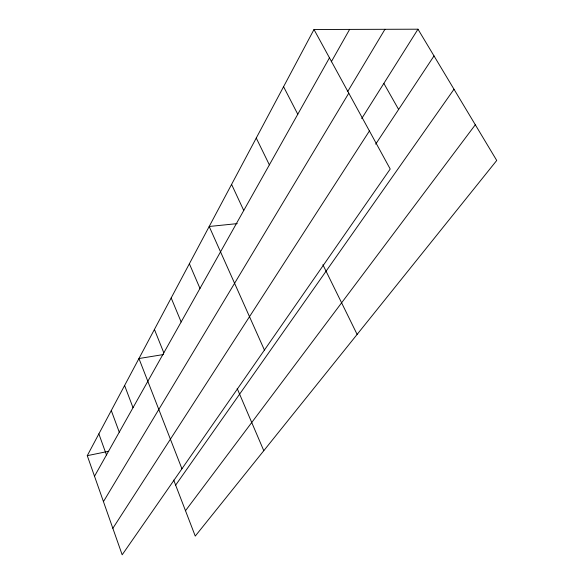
<?xml version="1.0" encoding="UTF-8"?>
<svg xmlns="http://www.w3.org/2000/svg" width="584" height="584" viewBox="0 0 584 584"><rect width="100%" height="100%" fill="white"/><g stroke="black" fill="none" stroke-linecap="round" stroke-linejoin="round"><path stroke-width="0.88" d="M313.995 29.507L390.207 169.024L122.173 554.8L87.271 455.666L313.995 29.507L417.983 29.2L496.728 160.469L195.253 536.09L173.711 480.099M94.513 476.252L329.464 57.831M331.289 61.831L349.626 29.397M347.765 91.44L384.958 29.295M103.448 501.612L348.779 93.184M361.708 118.581L417.983 29.2M112.851 528.316L369.416 130.969M375.68 144.16L434.021 55.933M175.653 485.129L454.002 89.242M185.493 510.723L475.31 124.764M87.271 455.666L108.704 451.279M163.389 354.554L138.948 358.532L181.938 468.784M237.25 223.621L209.196 226.482L264.421 350.057M383.856 83.403L398.624 109.463M283.568 86.688L297.782 114.26M322.901 264.742L357.123 334.406M256.252 138.043L269.37 164.856M231.585 184.405L243.747 210.481M189.369 263.749L199.983 288.423M237.177 388.462L263.786 450.702M171.178 297.95L181.149 321.966M154.424 329.442L163.819 352.824M124.604 385.484L133.021 407.683M111.281 410.537L119.267 432.167M98.864 433.868L106.463 454.972"/></g></svg>
